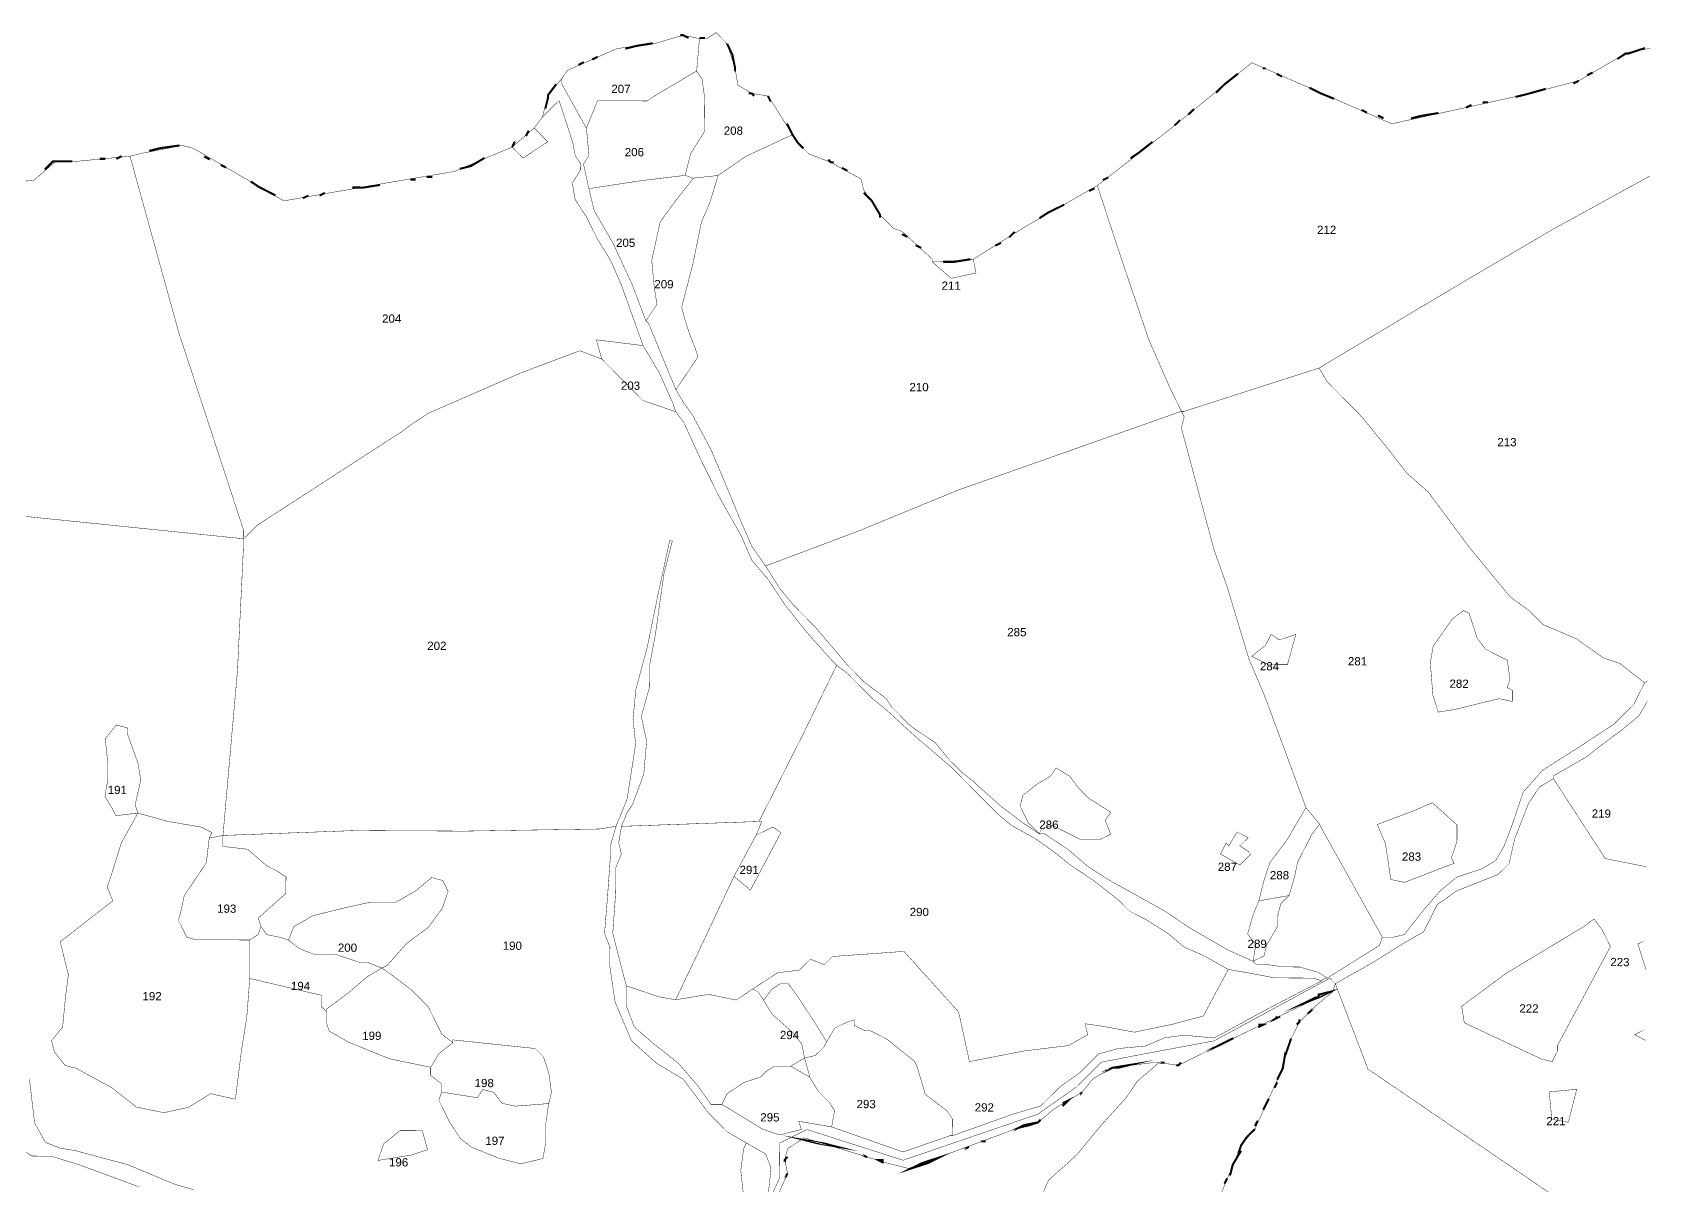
# Model space of a CAD drawing. Header units: metres. Extents: x 318080 to 326887, y 1838772 to 1852662.
# Drawn here: x 324308 to 326683, y 1842065 to 1843758 of the extents above; entities that cross this region are included whole.
import ezdxf

# ---------------------------------------------------------------- set-up
doc = ezdxf.new("R2010")
doc.units = ezdxf.units.M
doc.header["$MEASUREMENT"] = 0
for name, color, linetype in [('SURVEY NO.', 7, 'Continuous'), ('SURVEY PLOT BOUNDARY', 35, 'Continuous'), ('VILLAGE BOUNDARY', 212, 'Continuous')]:
    doc.layers.add(name, color=color, linetype=linetype)
doc.styles.add('PDF Arial', font='arial.ttf')

# ---------------------------------------------------------------- blocks, each defined once
blk = doc.blocks.new('22')
at = {"layer": 'SURVEY PLOT BOUNDARY', "lineweight": 18, "const_width": 0.605}
for points in [[(325287.2, 1843749.6), (325283, 1843701.2), (325222.3, 1843665.2), (325210.1, 1843657.2), (325137.5, 1843657.5), (325121.2, 1843617.3), (325085.2, 1843682), (325085.2, 1843690.1), (325093.4, 1843702.1), (325166.1, 1843734.1), (325222.6, 1843741.8), (325263, 1843753.8), (325283.2, 1843749.6)], [(325423.7, 1843607.7), (325355, 1843575.8), (325314.5, 1843547.8), (325278.2, 1843543.9), (325266.1, 1843548), (325274.3, 1843580.2), (325294.6, 1843612.4), (325294.9, 1843660.8), (325291, 1843689.1), (325283, 1843701.2), (325287.2, 1843749.6), (325299.3, 1843749.5), (325311.5, 1843757.6), (325327.5, 1843741.3), (325339.5, 1843705), (325343.4, 1843680.8), (325363.5, 1843668.6), (325387.7, 1843664.4), (325395.7, 1843652.3)], [(325266.1, 1843548), (325201.5, 1843540.2), (325124.8, 1843528.5), (325116.9, 1843564.8), (325125, 1843576.9), (325121.2, 1843617.3), (325137.5, 1843657.5), (325210.1, 1843657.2), (325222.3, 1843665.2), (325283, 1843701.2), (325291, 1843689.1), (325294.9, 1843660.8), (325294.6, 1843612.4), (325274.3, 1843580.2)], [(325121.2, 1843617.3), (325125, 1843576.9), (325116.9, 1843564.8), (325124.8, 1843528.5), (325132.7, 1843496.2), (325160.7, 1843447.6), (325188.7, 1843387), (325208.6, 1843334.4), (325212.6, 1843330.4), (325232.5, 1843281.9), (325252.5, 1843233.4), (325264.5, 1843213.1), (325276.5, 1843196.9), (325304.5, 1843144.4), (325328.4, 1843087.8), (325348.3, 1843039.2), (325364.3, 1843002.9), (325384.3, 1842974.5), (325404.4, 1842942.2), (325424.4, 1842917.9), (325444.5, 1842897.6), (325456.5, 1842885.4), (325480.6, 1842857.1), (325504.7, 1842828.7), (325528.7, 1842804.4), (325560.9, 1842780), (325568.9, 1842767.9), (325597, 1842739.5), (325633.2, 1842715.1), (325653.2, 1842690.8), (325673.3, 1842670.6), (325689.4, 1842658.4), (325697.4, 1842650.3), (325729.6, 1842621.9), (325761.7, 1842597.5), (325785.8, 1842581.3), (325793.9, 1842581.2), (325830.1, 1842556.8), (325858.2, 1842532.5), (325890.4, 1842512.2), (325934.6, 1842487.7), (325970.8, 1842467.4), (326007, 1842443), (326063.3, 1842410.5), (326099.6, 1842394.2), (326103.6, 1842390.1), (326115.7, 1842390), (326143.9, 1842385.9), (326168.1, 1842385.8), (326196.3, 1842377.6), (326208.4, 1842369.4), (326204.3, 1842369.4), (326200.3, 1842365.4), (326188.2, 1842369.5), (326168, 1842369.6), (326131.7, 1842369.8), (326087.4, 1842378.1), (326063.2, 1842382.2), (326027, 1842402.6), (325998.8, 1842414.8), (325974.7, 1842435.1), (325942.5, 1842455.4), (325918.4, 1842467.6), (325902.3, 1842483.9), (325866.2, 1842512.3), (325830, 1842536.7), (325809.9, 1842552.9), (325781.8, 1842573.2), (325745.5, 1842593.5), (325725.5, 1842609.8), (325705.4, 1842630.1), (325693.3, 1842642.2), (325681.3, 1842654.4), (325657.2, 1842678.7), (325629.1, 1842703), (325605, 1842723.3), (325560.8, 1842763.9), (325540.7, 1842780.1), (325504.6, 1842816.6), (325488.5, 1842828.8), (325480.5, 1842836.9), (325444.4, 1842877.4), (325412.3, 1842917.9), (325388.3, 1842954.3), (325364.2, 1842982.7), (325348.3, 1843019.1), (325316.3, 1843075.7), (325288.3, 1843132.3), (325264.3, 1843184.9), (325252.3, 1843201.1), (325248.3, 1843213.2), (325228.4, 1843257.7), (325204.4, 1843298.1), (325188.5, 1843342.6), (325172.5, 1843387.1), (325156.6, 1843423.4), (325136.6, 1843455.8), (325120.6, 1843488.2), (325104.6, 1843512.5), (325100.6, 1843536.7), (325112.8, 1843556.8), (325112.9, 1843564.9), (325104.9, 1843577), (325100.9, 1843597.2), (325081.1, 1843657.8), (325056.7, 1843633.7), (325065, 1843666), (325085.2, 1843690.1), (325085.2, 1843682)], [(325100.9, 1843597.2), (325104.9, 1843577), (325112.9, 1843564.9), (325112.8, 1843556.8), (325100.6, 1843536.7), (325104.6, 1843512.5), (325120.6, 1843488.2), (325136.6, 1843455.8), (325156.6, 1843423.4), (325172.5, 1843387.1), (325188.5, 1843342.6), (325204.4, 1843298.1), (325135.8, 1843306.5), (325143.8, 1843278.3), (325111.6, 1843290.5), (325026.7, 1843258.7), (324889.3, 1843198.8), (324865, 1843182.8), (324848.8, 1843170.8), (324638.4, 1843034.6), (324618.1, 1843014.5), (324618.2, 1843026.6), (324522.8, 1843317.6), (324451.4, 1843576.1), (324467.5, 1843580.1), (324528.1, 1843591.9), (324544.2, 1843587.8), (324677, 1843510.5), (324834.4, 1843538), (324927.3, 1843553.7), (325012.2, 1843589.6), (325028.2, 1843573.3), (325064.6, 1843597.4), (325044.6, 1843617.6), (325056.7, 1843633.7), (325081.1, 1843657.8)], [(325012.2, 1843589.6), (325044.6, 1843617.6), (325064.6, 1843597.4), (325028.2, 1843573.3)], [(325628.5, 1843421.2), (325656.6, 1843396.8), (325693, 1843404.7), (325689, 1843424.9), (325765.9, 1843473), (325871.1, 1843533), (325902.9, 1843436), (325946.6, 1843306.7), (325978.6, 1843233.9), (325994.5, 1843201.6), (325667.2, 1843086.1), (325521.7, 1843026.3), (325384.3, 1842974.5), (325364.3, 1843002.9), (325348.3, 1843039.2), (325328.4, 1843087.8), (325304.5, 1843144.4), (325276.5, 1843196.9), (325264.5, 1843213.1), (325252.5, 1843233.4), (325285, 1843281.6), (325281, 1843293.7), (325273, 1843314), (325265.1, 1843338.2), (325261.1, 1843354.4), (325277.6, 1843418.8), (325290, 1843479.3), (325302.2, 1843507.5), (325314.5, 1843547.8), (325355, 1843575.8), (325423.7, 1843607.7), (325431.7, 1843595.6), (325447.8, 1843579.4), (325480, 1843567.1), (325524.2, 1843542.7), (325528.2, 1843526.6), (325552.2, 1843490.1), (325572.3, 1843469.9), (325584.4, 1843465.8), (325628.5, 1843425.2)], [(324451.4, 1843576.1), (324522.8, 1843317.6), (324618.2, 1843026.6), (324618.1, 1843014.5), (324122.2, 1843065.3), (324061.7, 1843069.7), (324031, 1843392.6), (324023.6, 1843541.9), (324059.8, 1843517.5), (324209.2, 1843532.9), (324310, 1843540.5), (324342.4, 1843568.6), (324370.7, 1843568.4)], [(325278.2, 1843543.9), (325249.8, 1843507.7), (325229.5, 1843479.6), (325217.1, 1843423.2), (325220.9, 1843382.8), (325224.8, 1843358.6), (325208.6, 1843334.4), (325188.7, 1843387), (325160.7, 1843447.6), (325132.7, 1843496.2), (325124.8, 1843528.5), (325201.5, 1843540.2), (325266.1, 1843548)], [(325252.5, 1843233.4), (325232.5, 1843281.9), (325212.6, 1843330.4), (325208.6, 1843334.4), (325224.8, 1843358.6), (325220.9, 1843382.8), (325217.1, 1843423.2), (325229.5, 1843479.6), (325249.8, 1843507.7), (325278.2, 1843543.9), (325314.5, 1843547.8), (325302.2, 1843507.5), (325290, 1843479.3), (325277.6, 1843418.8), (325261.1, 1843354.4), (325265.1, 1843338.2), (325273, 1843314), (325281, 1843293.7), (325285, 1843281.6)], [(325628.5, 1843421.2), (325640.6, 1843421.1), (325689, 1843424.9), (325693, 1843404.7), (325656.6, 1843396.8)], [(325143.8, 1843278.3), (325204, 1843217.5), (325252.3, 1843201.1), (325264.3, 1843184.9), (325288.3, 1843132.3), (325316.3, 1843075.7), (325348.3, 1843019.1), (325364.2, 1842982.7), (325388.3, 1842954.3), (325412.3, 1842917.9), (325444.4, 1842877.4), (325480.5, 1842836.9), (325488.5, 1842828.8), (325439.6, 1842728.2), (325374.5, 1842599.4), (325172.7, 1842592.3), (325180.9, 1842612.4), (325189, 1842624.5), (325205.4, 1842668.8), (325209.6, 1842717.2), (325201.8, 1842753.5), (325214.1, 1842797.8), (325214.2, 1842830.1), (325222.5, 1842874.4), (325235, 1842963.1), (325247.4, 1843011.5), (325243.3, 1843011.5), (325226.8, 1842934.9), (325210.3, 1842854.3), (325193.9, 1842793.9), (325189.6, 1842749.5), (325193.5, 1842713.2), (325181, 1842632.6), (325164.7, 1842592.3), (325140.5, 1842588.4), (324942.8, 1842585.3), (324781.4, 1842586.1), (324587.8, 1842578.9), (324609.1, 1842820.9), (324618.1, 1843006.5), (324618.1, 1843014.5), (324638.4, 1843034.6), (324848.8, 1843170.8), (324865, 1843182.8), (324889.3, 1843198.8), (325026.7, 1843258.7), (325111.6, 1843290.5)], [(325204.4, 1843298.1), (325228.4, 1843257.7), (325248.3, 1843213.2), (325252.3, 1843201.1), (325204, 1843217.5), (325143.8, 1843278.3), (325135.8, 1843306.5)], [(326674.3, 1842802.9), (326658, 1842770.7), (326629.7, 1842742.6), (326581.1, 1842710.6), (326524.5, 1842674.5), (326496.1, 1842642.4), (326479.7, 1842594), (326467.4, 1842561.8), (326455.3, 1842541.7), (326435, 1842529.7), (326398.7, 1842517.8), (326374.4, 1842497.7), (326350, 1842469.6), (326321.6, 1842433.4), (326305.5, 1842429.5), (326289.3, 1842429.6), (326201.3, 1842587.3), (326197.3, 1842595.4), (326177.3, 1842619.7), (326117.6, 1842781.4), (326093.6, 1842838), (326061.9, 1842943), (326042, 1842999.6), (325994.4, 1843177.3), (325998.5, 1843193.5), (325994.5, 1843201.6), (325998.6, 1843201.5), (326196.5, 1843265.1), (326208.5, 1843244.9), (326256.7, 1843196.3), (326296.8, 1843147.6), (326324.9, 1843111.2), (326357, 1843082.8), (326417.1, 1843001.8), (326477.3, 1842928.9), (326505.4, 1842908.6), (326525.5, 1842888.3), (326573.8, 1842867.9), (326614, 1842839.5), (326638.2, 1842831.3)], [(326177.3, 1842619.7), (326148.8, 1842571.4), (326124.5, 1842539.3), (326116.3, 1842515.1), (326108.1, 1842482.9), (326099.9, 1842462.7), (326091.7, 1842434.5), (326103.7, 1842418.3), (326099.6, 1842394.2), (326063.3, 1842410.5), (326007, 1842443), (325970.8, 1842467.4), (325934.6, 1842487.7), (325890.4, 1842512.2), (325858.2, 1842532.5), (325830.1, 1842556.8), (325793.9, 1842581.2), (325785.8, 1842581.3), (325789.9, 1842589.3), (325806.1, 1842593.3), (325822.2, 1842585.1), (325846.3, 1842572.9), (325874.5, 1842572.8), (325890.7, 1842580.7), (325882.7, 1842601), (325890.9, 1842613), (325858.7, 1842633.3), (325842.6, 1842649.6), (325830.6, 1842665.8), (325810.5, 1842678), (325802.4, 1842665.9), (325782.1, 1842653.9), (325761.9, 1842637.8), (325757.8, 1842621.7), (325769.8, 1842597.5), (325785.8, 1842581.3), (325761.7, 1842597.5), (325729.6, 1842621.9), (325697.4, 1842650.3), (325689.4, 1842658.4), (325673.3, 1842670.6), (325653.2, 1842690.8), (325633.2, 1842715.1), (325597, 1842739.5), (325568.9, 1842767.9), (325560.9, 1842780), (325528.7, 1842804.4), (325504.7, 1842828.7), (325480.6, 1842857.1), (325456.5, 1842885.4), (325444.5, 1842897.6), (325424.4, 1842917.9), (325404.4, 1842942.2), (325384.3, 1842974.5), (325521.7, 1843026.3), (325667.2, 1843086.1), (325994.5, 1843201.6), (325998.5, 1843193.5), (325994.4, 1843177.3), (326042, 1842999.6), (326061.9, 1842943), (326093.6, 1842838), (326117.6, 1842781.4)], [(326408.6, 1842909.1), (326416.7, 1842905), (326428.6, 1842868.6), (326440.6, 1842852.4), (326472.8, 1842836.1), (326476.7, 1842807.9), (326472.6, 1842795.8), (326480.7, 1842791.7), (326480.6, 1842775.6), (326460.4, 1842779.7), (326395.8, 1842763.9), (326371.6, 1842760), (326363.6, 1842784.2), (326359.8, 1842832.7), (326364, 1842856.8), (326392.4, 1842897.1)], [(326408.6, 1842909.1), (326392.4, 1842897.1), (326364, 1842856.8), (326359.8, 1842832.7), (326363.6, 1842784.2), (326371.6, 1842760), (326395.8, 1842763.9), (326460.4, 1842779.7), (326480.6, 1842775.6), (326480.7, 1842791.7), (326472.6, 1842795.8), (326476.7, 1842807.9), (326472.8, 1842836.1), (326440.6, 1842852.4), (326428.6, 1842868.6), (326416.7, 1842905)], [(326126.1, 1842874.1), (326138.1, 1842866), (326162.4, 1842874), (326150.1, 1842829.6), (326121.8, 1842829.8), (326097.7, 1842842), (326117.9, 1842858)], [(326126.1, 1842874.1), (326117.9, 1842858), (326097.7, 1842842), (326121.8, 1842829.8), (326150.1, 1842829.6), (326162.4, 1842874), (326138.1, 1842866)], [(326063.2, 1842382.2), (326026.6, 1842313.8), (325982.1, 1842301.9), (325925.6, 1842290.1), (325881.3, 1842298.4), (325853.1, 1842302.5), (325857, 1842286.4), (325828.7, 1842270.4), (325764.1, 1842262.6), (325683.4, 1842246.9), (325667.6, 1842319.6), (325587.3, 1842408.7), (325482.4, 1842401.2), (325470.3, 1842389.1), (325450.1, 1842397.3), (325433.9, 1842381.2), (325401.6, 1842377.3), (325365.2, 1842353.3), (325340.9, 1842337.3), (325300.6, 1842345.6), (325252.2, 1842337.7), (325284.8, 1842406.1), (325337.8, 1842518.9), (325361.9, 1842498.6), (325406.7, 1842583.1), (325394.6, 1842591.2), (325370.3, 1842579.2), (325378.5, 1842599.3), (325374.5, 1842599.4), (325439.6, 1842728.2), (325488.5, 1842828.8), (325504.6, 1842816.6), (325540.7, 1842780.1), (325560.8, 1842763.9), (325605, 1842723.3), (325629.1, 1842703), (325657.2, 1842678.7), (325681.3, 1842654.4), (325693.3, 1842642.2), (325705.4, 1842630.1), (325725.5, 1842609.8), (325745.5, 1842593.5), (325781.8, 1842573.2), (325809.9, 1842552.9), (325830, 1842536.7), (325866.2, 1842512.3), (325902.3, 1842483.9), (325918.4, 1842467.6), (325942.5, 1842455.4), (325974.7, 1842435.1), (325998.8, 1842414.8), (326027, 1842402.6)], [(324462.9, 1842611.8), (324430.6, 1842607.9), (324426.6, 1842616), (324414.6, 1842636.3), (324418.7, 1842660.5), (324418.9, 1842684.7), (324415, 1842721), (324431.2, 1842741.1), (324447.4, 1842737), (324447.3, 1842728.9), (324463.2, 1842684.4), (324467.2, 1842660.2), (324458.9, 1842623.9)], [(325785.8, 1842581.3), (325769.8, 1842597.5), (325757.8, 1842621.7), (325761.9, 1842637.8), (325782.1, 1842653.9), (325802.4, 1842665.9), (325810.5, 1842678), (325830.6, 1842665.8), (325842.6, 1842649.6), (325858.7, 1842633.3), (325890.9, 1842613), (325882.7, 1842601), (325890.7, 1842580.7), (325874.5, 1842572.8), (325846.3, 1842572.9), (325822.2, 1842585.1), (325806.1, 1842593.3), (325789.9, 1842589.3)], [(326282.1, 1842595), (326334.6, 1842614.9), (326362.9, 1842626.9), (326399, 1842594.4), (326398.9, 1842570.2), (326390.7, 1842546.1), (326394.7, 1842538), (326322, 1842510.1), (326301.8, 1842514.2), (326294, 1842566.7)], [(326282.1, 1842595), (326294, 1842566.7), (326301.8, 1842514.2), (326322, 1842510.1), (326394.7, 1842538), (326390.7, 1842546.1), (326398.9, 1842570.2), (326399, 1842594.4), (326362.9, 1842626.9), (326334.6, 1842614.9)], [(324567.6, 1842575), (324563.4, 1842538.7), (324547.1, 1842514.6), (324530.9, 1842490.5), (324526.7, 1842470.3), (324522.6, 1842454.2), (324534.6, 1842429.9), (324546.7, 1842425.8), (324627.4, 1842425.4), (324627.1, 1842369), (324622.8, 1842312.5), (324614.5, 1842260.1), (324606.1, 1842191.6), (324569.8, 1842199.8), (324537.4, 1842179.8), (324501.1, 1842171.9), (324460.8, 1842180.1), (324424.6, 1842208.6), (324372.3, 1842237.1), (324356.2, 1842241.2), (324340.2, 1842261.4), (324336.2, 1842277.6), (324352.5, 1842297.7), (324356.7, 1842342), (324360.9, 1842374.3), (324349, 1842422.8), (324426, 1842482.9), (324418, 1842503.1), (324422.1, 1842515.2), (324438.5, 1842567.6), (324462.9, 1842611.8), (324507.2, 1842599.5), (324555.6, 1842591.2), (324571.7, 1842583.1)], [(326197.3, 1842595.4), (326185.2, 1842579.3), (326164.8, 1842539.1), (326160.7, 1842518.9), (326152.5, 1842490.7), (326108.1, 1842482.9), (326116.3, 1842515.1), (326124.5, 1842539.3), (326148.8, 1842571.4), (326177.3, 1842619.7)], [(324643.6, 1842445.5), (324639.5, 1842433.5), (324627.4, 1842425.4), (324546.7, 1842425.8), (324534.6, 1842429.9), (324522.6, 1842454.2), (324526.7, 1842470.3), (324530.9, 1842490.5), (324547.1, 1842514.6), (324563.4, 1842538.7), (324567.6, 1842575), (324587.8, 1842578.9), (324587.7, 1842562.8), (324624, 1842558.6), (324652.1, 1842534.3), (324668.2, 1842526.1), (324680.3, 1842518), (324680.1, 1842493.8), (324639.6, 1842457.7)], [(325370.3, 1842579.2), (325337.8, 1842518.9), (325284.8, 1842406.1), (325252.2, 1842337.7), (325228, 1842341.9), (325179.7, 1842358.2), (325159.9, 1842435), (325164.2, 1842495.5), (325164.4, 1842531.8), (325172.5, 1842551.9), (325168.6, 1842568.1), (325172.7, 1842592.3), (325374.5, 1842599.4), (325378.5, 1842599.3)], [(325337.8, 1842518.9), (325370.3, 1842579.2), (325394.6, 1842591.2), (325406.7, 1842583.1), (325361.9, 1842498.6)], [(326076.3, 1842583.9), (326092.4, 1842575.7), (326080.2, 1842563.7), (326092.3, 1842555.6), (326096.3, 1842551.5), (326080.1, 1842535.5), (326051.9, 1842551.7), (326060.1, 1842567.8), (326064.1, 1842563.8)], [(326076.3, 1842583.9), (326064.1, 1842563.8), (326060.1, 1842567.8), (326051.9, 1842551.7), (326080.1, 1842535.5), (326096.3, 1842551.5), (326092.3, 1842555.6), (326080.2, 1842563.7), (326092.4, 1842575.7)], [(326289.3, 1842429.6), (326285.2, 1842417.5), (326208.4, 1842369.4), (326196.3, 1842377.6), (326168.1, 1842385.8), (326143.9, 1842385.9), (326115.7, 1842390), (326103.6, 1842390.1), (326099.6, 1842394.2), (326115.7, 1842402.1), (326119.9, 1842418.3), (326136.1, 1842446.4), (326136.2, 1842462.6), (326140.3, 1842478.7), (326152.5, 1842490.7), (326160.7, 1842518.9), (326164.8, 1842539.1), (326185.2, 1842579.3), (326197.3, 1842595.4), (326201.3, 1842587.3)], [(324820.8, 1842384.2), (324800.7, 1842392.3), (324788.6, 1842392.4), (324752.3, 1842404.7), (324720.1, 1842404.8), (324699.9, 1842413), (324683.8, 1842425.2), (324692, 1842445.3), (324720.3, 1842461.3), (324768.8, 1842473.2), (324805.1, 1842481.1), (324841.4, 1842480.9), (324869.7, 1842496.9), (324894, 1842517), (324910.2, 1842512.8), (324918.2, 1842496.7), (324910, 1842472.5), (324889.7, 1842444.4), (324857.3, 1842420.3), (324828.9, 1842388.2)], [(326099.6, 1842394.2), (326103.7, 1842418.3), (326091.7, 1842434.5), (326099.9, 1842462.7), (326108.1, 1842482.9), (326152.5, 1842490.7), (326140.3, 1842478.7), (326136.2, 1842462.6), (326136.1, 1842446.4), (326119.9, 1842418.3), (326115.7, 1842402.1)], [(324683.8, 1842425.2), (324699.9, 1842413), (324720.1, 1842404.8), (324752.3, 1842404.7), (324788.6, 1842392.4), (324800.7, 1842392.3), (324820.8, 1842384.2), (324800.6, 1842372.2), (324772.2, 1842348.1), (324739.8, 1842324), (324739.8, 1842320), (324731.8, 1842328.1), (324731.9, 1842344.3), (324627.1, 1842369), (324627.4, 1842425.4), (324639.5, 1842433.5), (324643.6, 1842445.5), (324651.6, 1842433.4), (324671.8, 1842429.3)], [(326405.8, 1842328.1), (326470.6, 1842376.2), (326583.9, 1842444.3), (326600.1, 1842456.3), (326612.1, 1842440.1), (326624.1, 1842415.8), (326546.7, 1842271), (326546.7, 1842262.9), (326538.5, 1842246.8), (326522.4, 1842250.9), (326409.7, 1842303.9)], [(326612.1, 1842440.1), (326600.1, 1842456.3), (326583.9, 1842444.3), (326470.6, 1842376.2), (326405.8, 1842328.1), (326409.7, 1842303.9), (326522.4, 1842250.9), (326538.5, 1842246.8), (326546.7, 1842262.9), (326546.7, 1842271), (326624.1, 1842415.8)], [(326676.5, 1842425.1), (326664.4, 1842419.7), (326676.3, 1842382), (326664.4, 1842419.7)], [(325853.1, 1842302.5), (325881.3, 1842298.4), (325925.6, 1842290.1), (325982.1, 1842301.9), (326026.6, 1842313.8), (326063.2, 1842382.2), (326087.4, 1842378.1), (326131.7, 1842369.8), (326168, 1842369.6), (326188.2, 1842369.5), (326200.3, 1842365.4), (326123.4, 1842325.5), (326042.5, 1842281.5), (325998.2, 1842285.7), (325969.9, 1842281.8), (325941.6, 1842269.8), (325901.3, 1842266), (325873, 1842258.1), (325844.6, 1842230), (325816.3, 1842209.9), (325787.9, 1842181.8), (325747.5, 1842169.9), (325658.6, 1842138.1), (325658.8, 1842162.3), (325650.8, 1842174.4), (325618.6, 1842198.8), (325606.7, 1842239.2), (325602.7, 1842247.3), (325562.5, 1842279.7), (325538.4, 1842292), (325530.3, 1842292), (325514.2, 1842300.1), (325514.2, 1842308.2), (325502.1, 1842304.2), (325486, 1842296.2), (325473.8, 1842276.1), (325453.7, 1842308.5), (325429.7, 1842344.9), (325417.7, 1842361.1), (325405.6, 1842361.2), (325393.5, 1842353.2), (325381.3, 1842337.1), (325373.3, 1842349.2), (325365.2, 1842353.3), (325401.6, 1842377.3), (325433.9, 1842381.2), (325450.1, 1842397.3), (325470.3, 1842389.1), (325482.4, 1842401.2), (325587.3, 1842408.7), (325667.6, 1842319.6), (325683.4, 1842246.9), (325764.1, 1842262.6), (325828.7, 1842270.4), (325857, 1842286.4)], [(324925.2, 1842274.7), (324904.9, 1842258.7), (324892.7, 1842238.6), (324832.3, 1842251), (324771.9, 1842275.5), (324743.7, 1842291.8), (324739.7, 1842303.9), (324739.8, 1842320), (324739.8, 1842324), (324772.2, 1842348.1), (324800.6, 1842372.2), (324820.8, 1842384.2), (324832.9, 1842376), (324865, 1842351.7), (324889.1, 1842327.4), (324909.1, 1842286.9)], [(325252.2, 1842337.7), (325300.6, 1842345.6), (325340.9, 1842337.3), (325365.2, 1842353.3), (325373.3, 1842349.2), (325381.3, 1842337.1), (325393.3, 1842316.9), (325425.4, 1842288.5), (325437.4, 1842272.3), (325441.4, 1842252.1), (325421.1, 1842240.1), (325396.9, 1842240.2), (325384.8, 1842232.2), (325376.7, 1842224.2), (325352.5, 1842216.2), (325328.2, 1842200.2), (325320, 1842184.1), (325303.9, 1842184.2), (325283.9, 1842212.5), (325255.8, 1842244.9), (325219.6, 1842273.3), (325191.5, 1842297.7), (325179.5, 1842330), (325179.7, 1842358.2), (325228, 1842341.9)], [(325473.8, 1842276.1), (325469.7, 1842268.1), (325457.5, 1842256), (325441.4, 1842252.1), (325437.4, 1842272.3), (325425.4, 1842288.5), (325393.3, 1842316.9), (325381.3, 1842337.1), (325393.5, 1842353.2), (325405.6, 1842361.2), (325417.7, 1842361.1), (325429.7, 1842344.9), (325453.7, 1842308.5)], [(325658.6, 1842138.1), (325654.6, 1842138.1), (325585.9, 1842114.2), (325481.2, 1842151), (325485.4, 1842175.2), (325477.4, 1842187.4), (325461.3, 1842203.6), (325449.3, 1842223.8), (325441.4, 1842252.1), (325457.5, 1842256), (325469.7, 1842268.1), (325473.8, 1842276.1), (325486, 1842296.2), (325502.1, 1842304.2), (325514.2, 1842308.2), (325514.2, 1842300.1), (325530.3, 1842292), (325538.4, 1842292), (325562.5, 1842279.7), (325602.7, 1842247.3), (325606.7, 1842239.2), (325618.6, 1842198.8), (325650.8, 1842174.4), (325658.8, 1842162.3)], [(326675.9, 1842294.6), (326659.7, 1842286.6), (326675.8, 1842277.9), (326659.7, 1842286.6)], [(325065.9, 1842185.3), (325017.5, 1842181.5), (324997.3, 1842185.6), (324985.3, 1842201.8), (324969.2, 1842205.9), (324961.1, 1842193.9), (324908.7, 1842202.2), (324908.7, 1842214.3), (324892.6, 1842226.5), (324892.7, 1842238.6), (324904.9, 1842258.7), (324925.2, 1842274.7), (324925.2, 1842278.8), (324965.5, 1842274.5), (325046.1, 1842266.1), (325058.2, 1842253.9), (325066.1, 1842229.7), (325070, 1842201.4)], [(325449.3, 1842223.8), (325421.1, 1842240.1), (325441.4, 1842252.1)], [(325449.3, 1842223.8), (325461.3, 1842203.6), (325477.4, 1842187.4), (325485.4, 1842175.2), (325481.2, 1842151), (325432.9, 1842159.3), (325436.8, 1842147.2), (325404.5, 1842139.3), (325380.4, 1842147.5), (325320, 1842184.1), (325328.2, 1842200.2), (325352.5, 1842216.2), (325376.7, 1842224.2), (325384.8, 1842232.2), (325396.9, 1842240.2), (325421.1, 1842240.1)], [(325065.9, 1842185.3), (325061.7, 1842157.1), (325061.6, 1842128.8), (325057.4, 1842104.7), (325025.1, 1842096.7), (324992.9, 1842105), (324952.6, 1842121.3), (324936.6, 1842133.5), (324920.6, 1842157.8), (324904.6, 1842190.1), (324908.7, 1842202.2), (324961.1, 1842193.9), (324969.2, 1842205.9), (324985.3, 1842201.8), (324997.3, 1842185.6), (325017.5, 1842181.5)], [(326534.3, 1842202.4), (326574.7, 1842206.3), (326562.3, 1842157.9), (326538.1, 1842162.1)], [(326538.1, 1842162.1), (326562.3, 1842157.9), (326574.7, 1842206.3), (326534.3, 1842202.4)], [(324823.6, 1842126), (324847.9, 1842146), (324880.2, 1842145.9), (324888.1, 1842117.6), (324863.8, 1842109.6), (324815.4, 1842101.8)], [(324823.6, 1842126), (324815.4, 1842101.8), (324863.8, 1842109.6), (324888.1, 1842117.6), (324880.2, 1842145.9), (324847.9, 1842146)]]:
    blk.add_lwpolyline(points, close=True, dxfattribs=at)
for points in [[(326045.4, 1842035.3), (326082.1, 1842123.9), (326102.4, 1842148), (326139.1, 1842228.6), (326155.5, 1842280.9), (326167.7, 1842305.1), (326175.8, 1842313.1), (326192, 1842329.2), (326216.3, 1842349.2), (326220.4, 1842361.3), (326268.2, 1842236), (326577.8, 1842024.7)], [(326577.8, 1842024.7), (326268.2, 1842236), (326220.4, 1842361.3), (326277, 1842393.3), (326321.6, 1842421.3), (326349.9, 1842437.3), (326370.2, 1842477.6), (326398.6, 1842497.6), (326459.2, 1842521.5), (326475.4, 1842537.6), (326483.6, 1842573.9), (326504.1, 1842626.2), (326520.3, 1842650.3), (326540.5, 1842662.3), (326616.6, 1842545), (326677.1, 1842532.9), (326616.6, 1842545), (326540.5, 1842662.3), (326540.6, 1842666.4), (326589.1, 1842694.4), (326609.3, 1842710.4), (326641.7, 1842734.5), (326666, 1842754.5), (326678.2, 1842775.7), (326666, 1842754.5), (326641.7, 1842734.5), (326609.3, 1842710.4), (326589.1, 1842694.4), (326540.6, 1842666.4), (326540.5, 1842662.3), (326520.3, 1842650.3), (326504.1, 1842626.2), (326483.6, 1842573.9), (326475.4, 1842537.6), (326459.2, 1842521.5), (326398.6, 1842497.6), (326370.2, 1842477.6), (326349.9, 1842437.3), (326321.6, 1842421.3), (326277, 1842393.3), (326220.4, 1842361.3), (326212.4, 1842369.4), (326042.5, 1842277.4), (325937.6, 1842257.8), (325877, 1842246), (325840.5, 1842209.8), (325783.8, 1842169.7), (325585.9, 1842102.1), (325444.9, 1842147.2), (325404.5, 1842127.2), (325404.2, 1842074.7), (325383.8, 1842030.5)], [(325388, 1842050.6), (325392.2, 1842090.9), (325384.2, 1842111.2), (325327.9, 1842143.7), (325299.8, 1842172.1), (325263.7, 1842220.7), (325223.5, 1842245.1), (325187.4, 1842277.5), (325163.4, 1842334.1), (325155.6, 1842386.6), (325155.8, 1842414.8), (325147.8, 1842435), (325152.1, 1842487.5), (325156.4, 1842548), (325156.5, 1842564.1), (325164.7, 1842592.3), (325181, 1842632.6), (325193.5, 1842713.2), (325189.6, 1842749.5), (325193.9, 1842793.9), (325210.3, 1842854.3), (325226.8, 1842934.9), (325243.3, 1843011.5), (325247.4, 1843011.5), (325235, 1842963.1), (325222.5, 1842874.4), (325214.2, 1842830.1), (325214.1, 1842797.8), (325201.8, 1842753.5), (325209.6, 1842717.2), (325205.4, 1842668.8), (325189, 1842624.5), (325180.9, 1842612.4), (325172.7, 1842592.3), (325168.6, 1842568.1), (325172.5, 1842551.9), (325164.4, 1842531.8), (325164.2, 1842495.5), (325159.9, 1842435), (325179.7, 1842358.2), (325179.5, 1842330), (325191.5, 1842297.7), (325219.6, 1842273.3), (325255.8, 1842244.9), (325283.9, 1842212.5), (325303.9, 1842184.2), (325320, 1842184.1), (325380.4, 1842147.5), (325404.5, 1842139.3), (325436.8, 1842147.2), (325432.9, 1842159.3), (325481.2, 1842151), (325585.9, 1842114.2), (325654.6, 1842138.1), (325658.6, 1842138.1), (325747.5, 1842169.9), (325787.9, 1842181.8), (325816.3, 1842209.9), (325844.6, 1842230), (325873, 1842258.1), (325901.3, 1842266), (325941.6, 1842269.8), (325969.9, 1842281.8), (325998.2, 1842285.7), (326042.5, 1842281.5), (326123.4, 1842325.5), (326200.3, 1842365.4), (326204.3, 1842369.4), (326208.4, 1842369.4), (326285.2, 1842417.5), (326289.3, 1842429.6), (326305.5, 1842429.5), (326321.6, 1842433.4), (326350, 1842469.6), (326374.4, 1842497.7), (326398.7, 1842517.8), (326435, 1842529.7), (326455.3, 1842541.7), (326467.4, 1842561.8), (326479.7, 1842594), (326496.1, 1842642.4), (326524.5, 1842674.5), (326581.1, 1842710.6), (326629.7, 1842742.6), (326658, 1842770.7), (326674.3, 1842802.9), (326678.4, 1842805.9), (326674.3, 1842802.9), (326638.2, 1842831.3), (326614, 1842839.5), (326573.8, 1842867.9), (326525.5, 1842888.3), (326505.4, 1842908.6), (326477.3, 1842928.9), (326417.1, 1843001.8), (326357, 1843082.8), (326324.9, 1843111.2), (326296.8, 1843147.6), (326256.7, 1843196.3), (326208.5, 1843244.9), (326196.5, 1843265.1), (326410.9, 1843393.2), (326540.4, 1843469.2), (326682, 1843547), (326540.4, 1843469.2), (326410.9, 1843393.2), (326196.5, 1843265.1), (325998.6, 1843201.5), (325994.5, 1843201.6), (325978.6, 1843233.9), (325946.6, 1843306.7), (325902.9, 1843436), (325871.1, 1843533), (325984.5, 1843621.2), (326097.8, 1843713.4), (326303.1, 1843623.7), (326501, 1843667.1), (326577.7, 1843686.9), (326646.5, 1843726.9), (326682.9, 1843734.8)], [(324544.9, 1842058.7), (324516.7, 1842066.9), (324448.3, 1842095.5), (324371.8, 1842116), (324347.6, 1842120.2), (324327.4, 1842128.3), (324311.4, 1842156.7), (324303.7, 1842221.3)], [(324122.2, 1843065.3), (324618.1, 1843014.5), (324618.1, 1843006.5), (324609.1, 1842820.9), (324587.8, 1842578.9), (324567.6, 1842575), (324571.7, 1842583.1), (324555.6, 1842591.2), (324507.2, 1842599.5), (324462.9, 1842611.8), (324458.9, 1842623.9), (324467.2, 1842660.2), (324463.2, 1842684.4), (324447.3, 1842728.9), (324447.4, 1842737), (324431.2, 1842741.1), (324415, 1842721), (324418.9, 1842684.7), (324418.7, 1842660.5), (324414.6, 1842636.3), (324426.6, 1842616), (324430.6, 1842607.9), (324462.9, 1842611.8), (324438.5, 1842567.6), (324422.1, 1842515.2), (324418, 1842503.1), (324426, 1842482.9), (324349, 1842422.8), (324360.9, 1842374.3), (324356.7, 1842342), (324352.5, 1842297.7), (324336.2, 1842277.6), (324340.2, 1842261.4), (324356.2, 1842241.2), (324372.3, 1842237.1), (324424.6, 1842208.6), (324460.8, 1842180.1), (324501.1, 1842171.9), (324537.4, 1842179.8), (324569.8, 1842199.8), (324606.1, 1842191.6), (324614.5, 1842260.1), (324622.8, 1842312.5), (324627.1, 1842369), (324731.9, 1842344.3), (324731.8, 1842328.1), (324739.8, 1842320), (324739.7, 1842303.9), (324743.7, 1842291.8), (324771.9, 1842275.5), (324832.3, 1842251), (324892.7, 1842238.6), (324892.6, 1842226.5), (324908.7, 1842214.3), (324908.7, 1842202.2), (324904.6, 1842190.1), (324920.6, 1842157.8), (324936.6, 1842133.5), (324952.6, 1842121.3), (324992.9, 1842105), (325025.1, 1842096.7), (325057.4, 1842104.7), (325061.6, 1842128.8), (325061.7, 1842157.1), (325065.9, 1842185.3), (325070, 1842201.4), (325066.1, 1842229.7), (325058.2, 1842253.9), (325046.1, 1842266.1), (324965.5, 1842274.5), (324925.2, 1842278.8), (324925.2, 1842274.7), (324909.1, 1842286.9), (324889.1, 1842327.4), (324865, 1842351.7), (324832.9, 1842376), (324820.8, 1842384.2), (324828.9, 1842388.2), (324857.3, 1842420.3), (324889.7, 1842444.4), (324910, 1842472.5), (324918.2, 1842496.7), (324910.2, 1842512.8), (324894, 1842517), (324869.7, 1842496.9), (324841.4, 1842480.9), (324805.1, 1842481.1), (324768.8, 1842473.2), (324720.3, 1842461.3), (324692, 1842445.3), (324683.8, 1842425.2), (324671.8, 1842429.3), (324651.6, 1842433.4), (324643.6, 1842445.5), (324639.6, 1842457.7), (324680.1, 1842493.8), (324680.3, 1842518), (324668.2, 1842526.1), (324652.1, 1842534.3), (324624, 1842558.6), (324587.7, 1842562.8), (324587.8, 1842578.9), (324781.4, 1842586.1), (324942.8, 1842585.3), (325140.5, 1842588.4), (325164.7, 1842592.3), (325156.5, 1842564.1), (325156.4, 1842548), (325152.1, 1842487.5), (325147.8, 1842435), (325155.8, 1842414.8), (325155.6, 1842386.6), (325163.4, 1842334.1), (325187.4, 1842277.5), (325223.5, 1842245.1), (325263.7, 1842220.7), (325299.8, 1842172.1), (325327.9, 1842143.7), (325356.1, 1842127.4), (325352, 1842119.4), (325347.8, 1842087.1), (325351.7, 1842050.8)], [(324303.7, 1842221.3), (324311.4, 1842156.7), (324327.4, 1842128.3), (324347.6, 1842120.2), (324371.8, 1842116), (324448.3, 1842095.5), (324516.7, 1842066.9), (324544.9, 1842058.7)], [(324464.3, 1842063.1), (324420, 1842079.5), (324375.7, 1842095.8), (324335.4, 1842108.1), (324307.2, 1842108.3)], [(325383.8, 1842030.5), (325404.2, 1842074.7), (325404.5, 1842127.2), (325444.9, 1842147.2), (325585.9, 1842102.1), (325783.8, 1842169.7), (325840.5, 1842209.8), (325877, 1842246), (325937.6, 1842257.8), (326042.5, 1842277.4), (326212.4, 1842369.4), (326220.4, 1842361.3), (326216.3, 1842349.2), (326196.1, 1842341.2), (326054.6, 1842273.3), (325989.9, 1842241.4), (325961.7, 1842245.5), (325953.6, 1842245.6), (325893.1, 1842237.8), (325864.8, 1842221.8), (325848.5, 1842201.7), (325808.1, 1842177.7), (325783.8, 1842157.6), (325755.5, 1842149.7), (325593.9, 1842090), (325561.6, 1842098.2), (325521.4, 1842110.5), (325440.8, 1842135.1), (325416.5, 1842119.1), (325412.4, 1842102.9), (325416.4, 1842082.8), (325404.1, 1842054.6)], [(325787.3, 1842044.7), (325799.5, 1842072.8), (325840, 1842109), (325876.5, 1842153.2), (325913, 1842193.3), (325929.3, 1842217.5), (325961.7, 1842245.5), (325989.9, 1842241.4), (326054.6, 1842273.3), (326196.1, 1842341.2), (326216.3, 1842349.2), (326192, 1842329.2), (326175.8, 1842313.1), (326167.7, 1842305.1), (326155.5, 1842280.9), (326139.1, 1842228.6), (326102.4, 1842148), (326082.1, 1842123.9), (326045.4, 1842035.3)], [(323899.1, 1841965), (323810.9, 1842086.5), (323891.9, 1842154.6), (324009, 1842182.3), (324033.1, 1842145.9), (324089.5, 1842149.7), (324113.8, 1842157.6), (324105.8, 1842173.8), (324097.8, 1842198), (324101.9, 1842206.1), (324210.9, 1842209.6), (324235.2, 1842249.8), (324255.4, 1842253.8), (324279.7, 1842269.8), (324283.7, 1842249.6), (324279.4, 1842209.3), (324283.3, 1842168.9), (324287.1, 1842132.6), (324295.1, 1842116.4), (324307.2, 1842108.3), (324335.4, 1842108.1), (324375.7, 1842095.8), (324420, 1842079.5), (324464.3, 1842063.1)], [(325404.1, 1842054.6), (325416.4, 1842082.8), (325412.4, 1842102.9), (325416.5, 1842119.1), (325440.8, 1842135.1), (325521.4, 1842110.5), (325561.6, 1842098.2), (325593.9, 1842090), (325755.5, 1842149.7), (325783.8, 1842157.6), (325808.1, 1842177.7), (325848.5, 1842201.7), (325864.8, 1842221.8), (325893.1, 1842237.8), (325953.6, 1842245.6), (325961.7, 1842245.5), (325929.3, 1842217.5), (325913, 1842193.3), (325876.5, 1842153.2), (325840, 1842109), (325799.5, 1842072.8), (325787.3, 1842044.7)], [(325351.7, 1842050.8), (325347.8, 1842087.1), (325352, 1842119.4), (325356.1, 1842127.4), (325384.2, 1842111.2), (325392.2, 1842090.9), (325388, 1842050.6)]]:
    blk.add_lwpolyline(points, dxfattribs=at)
at = {"layer": 'VILLAGE BOUNDARY', "lineweight": 50, "const_width": 3.03}
for points in [[(325178.2, 1843734), (325194.4, 1843738), (325218.6, 1843741.9)], [(325259, 1843753.8), (325263, 1843753.8), (325271.1, 1843749.7)], [(325287.2, 1843749.6), (325295.3, 1843749.6)], [(325327.5, 1843741.3), (325335.5, 1843725.2), (325339.5, 1843705), (325339.4, 1843700.9)], [(325129.8, 1843718.1), (325137.8, 1843722.1)], [(326634.4, 1843718.9), (326646.5, 1843726.9), (326650.5, 1843726.9), (326674.8, 1843734.9)], [(325109.5, 1843710.1), (325117.6, 1843714.1)], [(326045.2, 1843669.3), (326057.4, 1843681.3), (326077.6, 1843697.4)], [(326113.9, 1843705.3), (326118, 1843705.3)], [(326134.1, 1843697.1), (326142.1, 1843693)], [(326589.9, 1843694.9), (326598, 1843698.9)], [(325060.8, 1843645.8), (325064.9, 1843661.9), (325065, 1843666), (325077.1, 1843682)], [(325359.4, 1843668.6), (325363.5, 1843668.6), (325367.5, 1843664.5)], [(326182.4, 1843676.7), (326198.5, 1843668.6), (326218.6, 1843660.4)], [(326484.9, 1843663.2), (326501, 1843667.1), (326529.3, 1843675)], [(326569.7, 1843682.9), (326577.7, 1843686.9)], [(325387.7, 1843664.4), (325391.7, 1843656.3)], [(326004.7, 1843637.2), (326012.8, 1843645.3)], [(326412.2, 1843647.4), (326420.3, 1843651.4)], [(326436.4, 1843655.3), (326444.5, 1843655.3)], [(325415.7, 1843623.9), (325423.7, 1843607.7), (325431.7, 1843595.6), (325439.7, 1843587.5)], [(325984.5, 1843621.2), (325992.6, 1843629.2)], [(326258.9, 1843644.1), (326266.9, 1843640)], [(326283, 1843635.9), (326291.1, 1843631.8)], [(326331.4, 1843631.6), (326347.6, 1843635.6), (326371.8, 1843639.5)], [(325012.2, 1843589.6), (325016.2, 1843597.6)], [(325032.4, 1843605.6), (325036.5, 1843613.6)], [(324431.2, 1843572.2), (324439.3, 1843576.2)], [(324479.7, 1843584), (324495.8, 1843588), (324524.1, 1843591.9)], [(324560.3, 1843575.6), (324568.4, 1843571.5)], [(324935.4, 1843557.6), (324951.5, 1843561.6), (324971.7, 1843573.6)], [(325919.7, 1843573.1), (325931.8, 1843581.1), (325952.1, 1843597.1)], [(324326.2, 1843556.5), (324338.4, 1843568.6), (324342.4, 1843568.6), (324366.6, 1843568.5)], [(324407, 1843572.3), (324415.1, 1843572.3)], [(324584.4, 1843563.4), (324592.5, 1843559.3)], [(325476, 1843571.2), (325480, 1843567.1), (325484, 1843567.1)], [(325496.1, 1843559), (325504.1, 1843554.9)], [(324628.7, 1843539), (324640.8, 1843530.8), (324664.9, 1843518.6)], [(324777.9, 1843530.2), (324794, 1843530.1), (324818.3, 1843534)], [(324862.7, 1843541.9), (324870.7, 1843541.8)], [(324886.9, 1843545.8), (324895, 1843545.7)], [(325858.9, 1843525), (325867, 1843529)], [(325879.2, 1843541), (325887.3, 1843545)], [(324705.2, 1843514.4), (324713.3, 1843518.4)], [(324729.4, 1843518.3), (324737.5, 1843522.3)], [(325528.2, 1843522.5), (325540.2, 1843510.4), (325552.2, 1843490.1), (325552.2, 1843486.1)], [(325786.1, 1843485), (325798.3, 1843493), (325822.5, 1843505)], [(325584.3, 1843461.7), (325592.4, 1843457.7)], [(325741.6, 1843456.9), (325749.7, 1843465)], [(325604.4, 1843445.5), (325612.5, 1843441.4)], [(325721.4, 1843444.9), (325729.5, 1843448.9)], [(325644.7, 1843421.1), (325660.8, 1843421), (325685, 1843424.9)], [(326107.2, 1842297.3), (326115.3, 1842301.3), (326107.2, 1842301.3)], [(326139.5, 1842313.3), (326131.4, 1842309.3), (326135.5, 1842313.3)], [(326167.7, 1842309.1), (326167.7, 1842305.1), (326163.7, 1842301.1), (326167.7, 1842305.1)], [(326155.5, 1842280.9), (326147.3, 1842256.8)], [(326135, 1842220.5), (326139.1, 1842228.6), (326143.2, 1842236.6), (326147.3, 1842260.8)], [(326135, 1842216.5), (326130.9, 1842208.4)], [(325820.2, 1842181.7), (325828.3, 1842189.7), (325820.2, 1842185.7)], [(326122.8, 1842192.3), (326118.7, 1842184.3), (326114.7, 1842176.2)], [(326102.4, 1842152.1), (326106.5, 1842160.1)], [(326102.4, 1842148), (326090.3, 1842136), (326082.1, 1842123.9), (326078, 1842111.8)], [(325557.6, 1842098.2), (325549.6, 1842102.3), (325557.6, 1842102.2)], [(326065.8, 1842079.6), (326069.9, 1842095.7), (326082.1, 1842115.9)], [(326061.7, 1842075.6), (326057.7, 1842067.6)]]:
    blk.add_lwpolyline(points, dxfattribs=at)
for points in [[(326175.9, 1842333.3), (326192.1, 1842341.3), (326196.1, 1842341.2), (326212.3, 1842349.2), (326196.1, 1842345.3), (326196.1, 1842341.2)], [(326188, 1842325.1), (326179.9, 1842317.1)], [(326030.4, 1842261.4), (326046.5, 1842269.3), (326054.6, 1842273.3), (326070.8, 1842281.3), (326054.6, 1842273.3)], [(325876.9, 1842229.8), (325893.1, 1842237.8), (325917.3, 1842241.7), (325901.2, 1842237.8), (325893.1, 1842237.8)], [(325961.7, 1842245.5), (325969.8, 1842245.5)], [(325985.9, 1842241.4), (325989.9, 1842241.4), (325994, 1842245.4), (325989.9, 1842241.4)], [(325844.5, 1842197.7), (325848.5, 1842201.7)], [(325747.4, 1842145.7), (325755.5, 1842149.7), (325763.6, 1842153.7), (325783.8, 1842157.6), (325787.8, 1842161.7), (325783.8, 1842157.6), (325771.7, 1842153.7), (325755.5, 1842149.7)], [(325444.8, 1842131), (325460.9, 1842126.9), (325485.1, 1842122.8), (325469, 1842126.9)], [(325698.9, 1842129.8), (325707, 1842129.8)], [(325412.4, 1842098.9), (325412.4, 1842102.9), (325416.5, 1842107), (325412.4, 1842102.9)], [(325525.4, 1842110.5), (325533.4, 1842106.4)], [(325597.9, 1842090), (325614.1, 1842097.9), (325638.3, 1842105.9), (325622.1, 1842097.9)], [(325674.7, 1842117.8), (325682.8, 1842121.8)], [(325412.3, 1842074.7), (325416.4, 1842082.8)]]:
    blk.add_lwpolyline(points, close=True, dxfattribs=at)
at = {"layer": 'SURVEY NO.', "char_height": 12.1, "attachment_point": 7, "rotation": 359.7242, "style": 'PDF Arial'}
for s, insert in [('207', (325157.8, 1843668.8)), ('208', (325322.8, 1843607.5)), ('206', (325177.5, 1843576)), ('212', (326193.5, 1843462.1)), ('205', (325164.7, 1843442.9)), ('209', (325220.9, 1843382.1)), ('211', (325642.4, 1843380.1)), ('204', (324821.3, 1843331.6)), ('203', (325171.8, 1843233.1)), ('210', (325595.3, 1843231)), ('213', (326458.2, 1843150.2)), ('202', (324887.6, 1842851.2)), ('285', (325738.8, 1842871.3)), ('281', (326238.8, 1842828.5)), ('284', (326109.7, 1842821.1)), ('282', (326387.9, 1842795.5)), ('191', (324418.6, 1842639.6)), ('219', (326596.7, 1842604.9)), ('286', (325785.9, 1842588.6)), ('283', (326318.1, 1842541.7)), ('291', (325345.9, 1842522.2)), ('287', (326047.8, 1842526.8)), ('288', (326124.3, 1842514.4)), ('193', (324579.2, 1842465.3)), ('290', (325595.7, 1842460.4)), ('200', (324756.4, 1842408)), ('190', (324998.4, 1842410.9)), ('289', (326091.6, 1842413.7)), ('223', (326623.9, 1842386.9)), ('194', (324687.5, 1842351.8)), ('192', (324469.6, 1842336.8)), ('222', (326490.5, 1842319)), ('199', (324792.1, 1842278.7)), ('294', (325405.2, 1842279.8)), ('198', (324957.1, 1842209.3)), ('293', (325517.7, 1842178.4)), ('292', (325691.1, 1842173.5)), ('295', (325376.4, 1842158.9)), ('221', (326530, 1842153.4)), ('197', (324972.8, 1842124.5)), ('196', (324831.5, 1842092.9))]:
    blk.add_mtext(s, dxfattribs=dict(at, insert=insert))

msp = doc.modelspace()

# ---------------------------------------------------------------- block references
msp.add_blockref('22', (0, 0))

doc.saveas('drawing.dxf')
